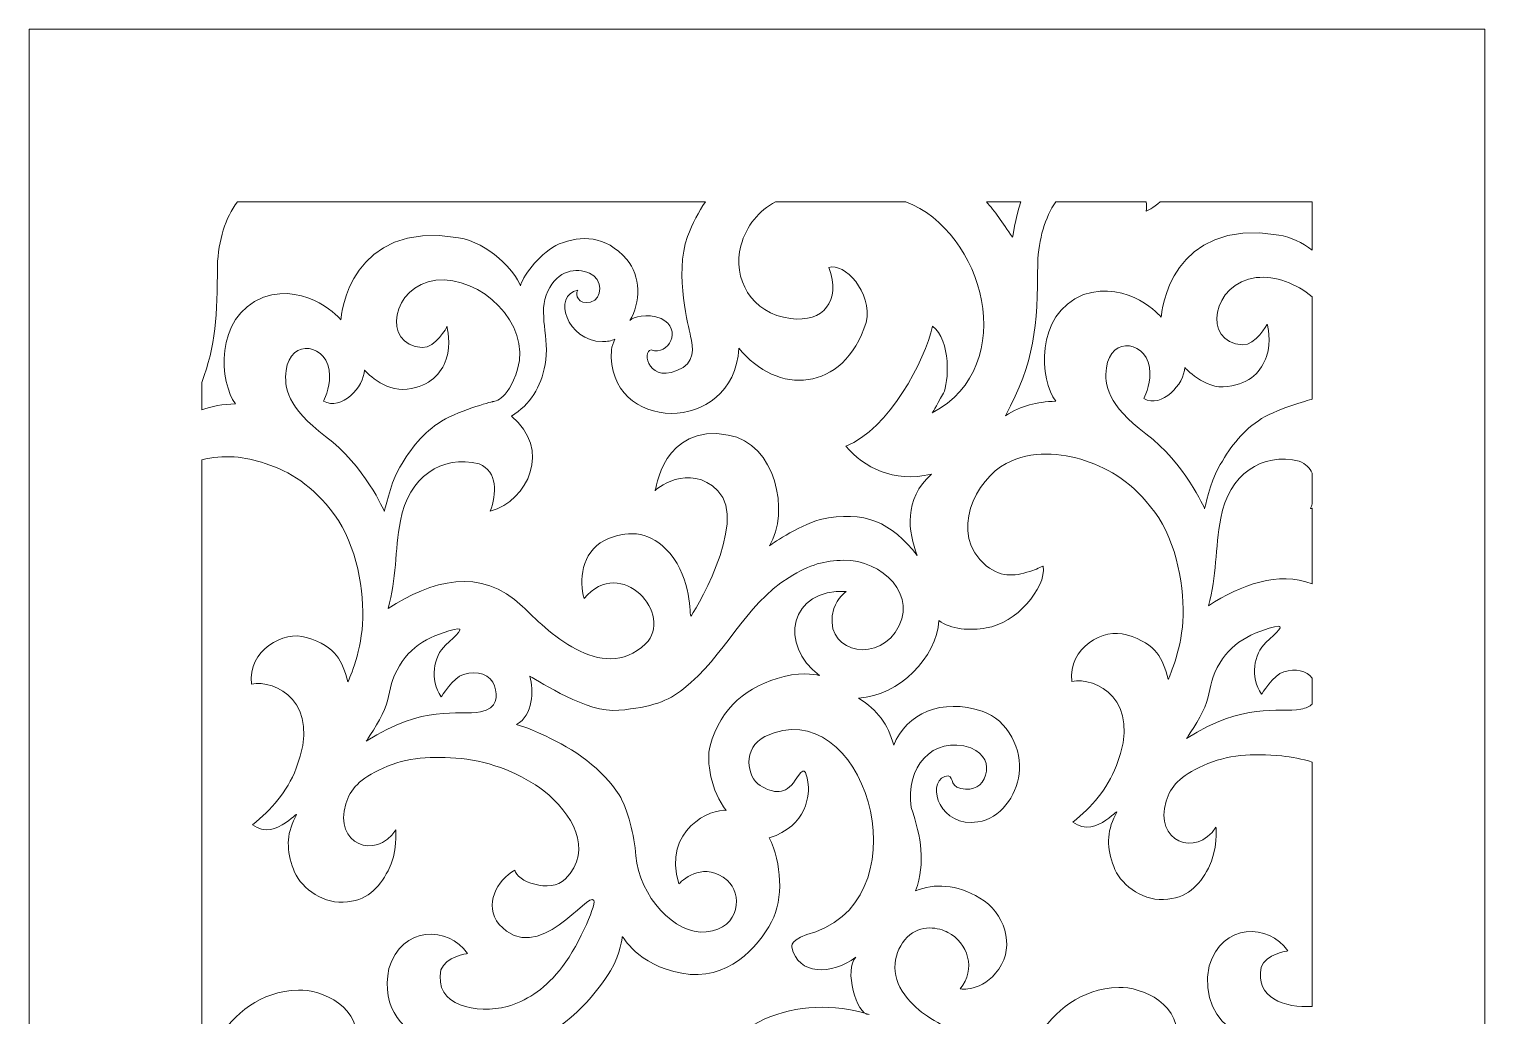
# Model space of a CAD drawing. Header units: centimetres. Extents: x -9.7 to 7.1, y -13.1 to 14.2.
# Drawn here: x 0.1 to 7.09, y 9.43 to 14.17 of the extents above; entities that cross this region are included whole.
import ezdxf

# ---------------------------------------------------------------- set-up
doc = ezdxf.new("R2010")
doc.units = ezdxf.units.CM
doc.header["$MEASUREMENT"] = 0
doc.layers.add('layer 1', color=7, linetype='Continuous')

msp = doc.modelspace()

# ---------------------------------------------------------------- linework, layer by layer
at = {"layer": 'layer 1', "color": 177, "lineweight": 9}
for points, knots in [([(0.09879, 14.17218), (0.09879, 14.17218), (7.09271, 14.17218), (7.09271, 14.17218), (7.09271, 14.17218), (7.09271, 14.17218), (7.09271, -13.09227), (7.09271, -13.09227), (7.09271, -13.09227), (7.09271, -13.09227), (0.09879, -13.09227), (0.09879, -13.09227), (0.09879, -13.09227), (0.09879, -13.09227), (0.09879, 14.17218), (0.09879, 14.17218)], [0, 0, 0, 0, 0.2, 0.2, 0.2, 0.2, 0.4, 0.4, 0.4, 0.4, 0.6, 0.6, 0.6, 0.6, 1, 1, 1, 1]), ([(3.08743, 12.6297), (3.16986, 12.602), (3.24123, 12.72849), (3.13518, 12.78109), (3.13518, 12.78109), (3.06522, 12.80768), (3.0009, 12.78872), (2.98457, 12.77153), (2.98457, 12.77153), (3.03797, 12.85556), (3.03788, 12.98757), (2.97049, 13.06444), (2.97049, 13.06444), (2.86404, 13.18586), (2.752, 13.17858), (2.64535, 13.14034), (2.64535, 13.14034), (2.55813, 13.09887), (2.47888, 12.99833), (2.45882, 12.93851), (2.45882, 12.93851), (2.43541, 13.00777), (2.30432, 13.14611), (2.16181, 13.16954), (2.16181, 13.16954), (1.64365, 13.25473), (1.5963, 12.79895), (1.59712, 12.77428), (1.59712, 12.77428), (1.59693, 12.7745), (1.44206, 12.95646), (1.22408, 12.88322), (1.22408, 12.88322), (0.98229, 12.78697), (1.01658, 12.46692), (1.08991, 12.37079), (1.08991, 12.37079), (1.02806, 12.3682), (0.97807, 12.36078), (0.92858, 12.34177), (0.92858, 12.34177), (0.92858, 12.34177), (0.92858, 12.47404), (0.92858, 12.47404), (0.92858, 12.47404), (0.99402, 12.64758), (1.00305, 12.79927), (1.00329, 13.03295), (1.00329, 13.03295), (1.00845, 13.15815), (1.04169, 13.26473), (1.09944, 13.34239), (1.09944, 13.34239), (1.79927, 13.34239), (2.54981, 13.34239), (3.3479, 13.34239), (3.3479, 13.34239), (3.31441, 13.29415), (3.286, 13.23834), (3.26226, 13.17444), (3.26226, 13.17444), (3.19538, 12.99867), (3.27288, 12.71481), (3.27288, 12.71481), (3.27288, 12.71481), (3.28269, 12.67091), (3.30662, 12.58687), (3.24068, 12.54573), (3.24068, 12.54573), (3.07217, 12.45121), (3.04122, 12.62857), (3.08743, 12.6297)], [0, 0, 0, 0, 0.0526316, 0.0526316, 0.0526316, 0.0526316, 0.1052632, 0.1052632, 0.1052632, 0.1052632, 0.1578947, 0.1578947, 0.1578947, 0.1578947, 0.2105263, 0.2105263, 0.2105263, 0.2105263, 0.2631579, 0.2631579, 0.2631579, 0.2631579, 0.3157895, 0.3157895, 0.3157895, 0.3157895, 0.3684211, 0.3684211, 0.3684211, 0.3684211, 0.4210526, 0.4210526, 0.4210526, 0.4210526, 0.4736842, 0.4736842, 0.4736842, 0.4736842, 0.5263158, 0.5263158, 0.5263158, 0.5263158, 0.5789474, 0.5789474, 0.5789474, 0.5789474, 0.6315789, 0.6315789, 0.6315789, 0.6315789, 0.6842105, 0.6842105, 0.6842105, 0.6842105, 0.7368421, 0.7368421, 0.7368421, 0.7368421, 0.7894737, 0.7894737, 0.7894737, 0.7894737, 0.8421053, 0.8421053, 0.8421053, 0.8421053, 0.8947368, 0.8947368, 0.8947368, 0.8947368, 1, 1, 1, 1]), ([(2.91297, 12.68182), (2.90452, 12.66491), (2.89875, 12.6475), (2.89615, 12.63066), (2.89615, 12.63066), (2.86918, 12.23073), (3.48344, 12.21236), (3.50918, 12.63899), (3.50918, 12.63899), (3.69088, 12.40996), (4.01058, 12.42186), (4.12059, 12.76174), (4.12059, 12.76174), (4.15197, 12.90943), (4.01371, 13.05033), (3.94128, 13.02659), (3.94128, 13.02659), (3.99944, 12.86315), (3.91537, 12.76063), (3.75687, 12.78063), (3.75687, 12.78063), (3.56726, 12.80455), (3.47654, 12.97465), (3.51856, 13.13102), (3.51856, 13.13102), (3.54513, 13.22993), (3.6055, 13.29843), (3.68457, 13.34239), (3.68457, 13.34239), (3.68457, 13.34239), (4.31081, 13.34239), (4.31081, 13.34239), (4.31081, 13.34239), (4.68174, 13.20117), (4.86669, 12.55582), (4.43755, 12.32695), (4.43755, 12.32695), (4.43755, 12.32695), (4.4535, 12.35162), (4.49106, 12.42139), (4.49106, 12.42139), (4.51721, 12.46997), (4.52964, 12.67827), (4.43838, 12.74428), (4.43838, 12.74428), (4.40442, 12.58071), (4.22876, 12.24783), (4.02277, 12.16701), (4.02277, 12.16701), (4.11172, 12.06485), (4.24671, 11.99115), (4.43397, 12.03212), (4.43397, 12.03212), (4.29863, 11.91339), (4.32211, 11.75406), (4.36545, 11.64232), (4.36545, 11.64232), (4.24123, 11.79983), (4.11324, 11.86259), (3.89997, 11.81441), (3.89997, 11.81441), (3.78626, 11.78337), (3.65583, 11.68848), (3.65583, 11.68848), (3.65583, 11.68848), (3.75503, 11.84935), (3.68602, 12.18212), (3.45792, 12.22081), (3.45792, 12.22081), (3.14287, 12.27947), (3.10893, 11.95021), (3.10633, 11.95187), (3.10633, 11.95187), (3.09986, 11.956), (3.27004, 12.09284), (3.40836, 11.95293), (3.40836, 11.95293), (3.55889, 11.80065), (3.27914, 11.34289), (3.27752, 11.34986), (3.27752, 11.34986), (3.27141, 11.37615), (3.27582, 11.55849), (3.15754, 11.67274), (3.15754, 11.67274), (3.07068, 11.76081), (2.96731, 11.76388), (2.86295, 11.71453), (2.86295, 11.71453), (2.74997, 11.65417), (2.74133, 11.51989), (2.76522, 11.43442), (2.76522, 11.43442), (2.94412, 11.64918), (3.20065, 11.35167), (3.06029, 11.21766), (3.06029, 11.21766), (2.84825, 11.01522), (2.5786, 11.29076), (2.46896, 11.39666), (2.46896, 11.39666), (2.26714, 11.5916), (2.03066, 11.52092), (1.8233, 11.38698), (1.8233, 11.38698), (1.86406, 11.52883), (1.85591, 11.6641), (1.88246, 11.80832), (1.88246, 11.80832), (1.9213, 12.01928), (2.08064, 12.12685), (2.26031, 12.08252), (2.26031, 12.08252), (2.35148, 12.04547), (2.34508, 11.93781), (2.31424, 11.85432), (2.31424, 11.85432), (2.49737, 11.90504), (2.6091, 12.15487), (2.41589, 12.31226), (2.41589, 12.31226), (2.50623, 12.36711), (2.5576, 12.45023), (2.57807, 12.55911), (2.57807, 12.55911), (2.60209, 12.68683), (2.5406, 12.80956), (2.59008, 12.91202), (2.59008, 12.91202), (2.63957, 13.01448), (2.72696, 13.02623), (2.79106, 12.99911), (2.79106, 12.99911), (2.85516, 12.972), (2.85615, 12.87354), (2.79648, 12.85975), (2.79648, 12.85975), (2.73681, 12.84595), (2.71929, 12.89464), (2.73492, 12.91703), (2.73492, 12.91703), (2.61101, 12.89469), (2.68209, 12.67155), (2.85283, 12.66972), (2.85283, 12.66972), (2.87525, 12.66948), (2.8954, 12.67367), (2.91332, 12.68138), (2.91332, 12.68138), (2.91332, 12.68138), (2.91297, 12.68182), (2.91297, 12.68182)], [0, 0, 0, 0, 0.025641, 0.025641, 0.025641, 0.025641, 0.0512821, 0.0512821, 0.0512821, 0.0512821, 0.0769231, 0.0769231, 0.0769231, 0.0769231, 0.1025641, 0.1025641, 0.1025641, 0.1025641, 0.1282051, 0.1282051, 0.1282051, 0.1282051, 0.1538462, 0.1538462, 0.1538462, 0.1538462, 0.1794872, 0.1794872, 0.1794872, 0.1794872, 0.2051282, 0.2051282, 0.2051282, 0.2051282, 0.2307692, 0.2307692, 0.2307692, 0.2307692, 0.2564103, 0.2564103, 0.2564103, 0.2564103, 0.2820513, 0.2820513, 0.2820513, 0.2820513, 0.3076923, 0.3076923, 0.3076923, 0.3076923, 0.3333333, 0.3333333, 0.3333333, 0.3333333, 0.3589744, 0.3589744, 0.3589744, 0.3589744, 0.3846154, 0.3846154, 0.3846154, 0.3846154, 0.4102564, 0.4102564, 0.4102564, 0.4102564, 0.4358974, 0.4358974, 0.4358974, 0.4358974, 0.4615385, 0.4615385, 0.4615385, 0.4615385, 0.4871795, 0.4871795, 0.4871795, 0.4871795, 0.5128205, 0.5128205, 0.5128205, 0.5128205, 0.5384615, 0.5384615, 0.5384615, 0.5384615, 0.5641026, 0.5641026, 0.5641026, 0.5641026, 0.5897436, 0.5897436, 0.5897436, 0.5897436, 0.6153846, 0.6153846, 0.6153846, 0.6153846, 0.6410256, 0.6410256, 0.6410256, 0.6410256, 0.6666667, 0.6666667, 0.6666667, 0.6666667, 0.6923077, 0.6923077, 0.6923077, 0.6923077, 0.7179487, 0.7179487, 0.7179487, 0.7179487, 0.7435897, 0.7435897, 0.7435897, 0.7435897, 0.7692308, 0.7692308, 0.7692308, 0.7692308, 0.7948718, 0.7948718, 0.7948718, 0.7948718, 0.8205128, 0.8205128, 0.8205128, 0.8205128, 0.8461538, 0.8461538, 0.8461538, 0.8461538, 0.8717949, 0.8717949, 0.8717949, 0.8717949, 0.8974359, 0.8974359, 0.8974359, 0.8974359, 0.9230769, 0.9230769, 0.9230769, 0.9230769, 0.9487179, 0.9487179, 0.9487179, 0.9487179, 1, 1, 1, 1]), ([(4.86349, 13.34239), (4.83637, 13.25833), (4.82387, 13.1715), (4.82387, 13.1715), (4.82387, 13.1715), (4.77204, 13.24468), (4.73987, 13.29636), (4.69758, 13.34239), (4.69758, 13.34239), (4.69758, 13.34239), (4.86349, 13.34239), (4.86349, 13.34239)], [0, 0, 0, 0, 0.25, 0.25, 0.25, 0.25, 0.5, 0.5, 0.5, 0.5, 1, 1, 1, 1]), ([(6.26293, 13.11008), (6.21557, 13.14472), (6.1601, 13.17274), (6.10278, 13.18216), (6.10278, 13.18216), (5.58462, 13.26736), (5.53726, 12.81158), (5.53808, 12.78691), (5.53808, 12.78691), (5.53789, 12.78712), (5.38302, 12.96909), (5.16505, 12.89584), (5.16505, 12.89584), (4.92326, 12.79959), (4.95754, 12.47954), (5.03088, 12.38342), (5.03088, 12.38342), (4.93631, 12.37945), (4.86946, 12.36421), (4.78973, 12.3135), (4.78973, 12.3135), (4.92847, 12.57302), (4.94393, 12.73851), (4.94426, 13.04558), (4.94426, 13.04558), (4.94914, 13.16411), (4.97919, 13.26598), (5.03139, 13.34239), (5.03139, 13.34239), (5.03139, 13.34239), (5.46615, 13.34239), (5.46615, 13.34239), (5.46615, 13.34239), (5.46837, 13.32766), (5.46841, 13.31255), (5.46596, 13.29743), (5.46596, 13.29743), (5.46596, 13.29743), (5.5015, 13.3131), (5.53299, 13.34239), (5.53299, 13.34239), (5.53299, 13.34239), (6.26293, 13.34239), (6.26293, 13.34239), (6.26293, 13.34239), (6.26293, 13.34239), (6.26293, 13.11008), (6.26293, 13.11008)], [0, 0, 0, 0, 0.0769231, 0.0769231, 0.0769231, 0.0769231, 0.1538462, 0.1538462, 0.1538462, 0.1538462, 0.2307692, 0.2307692, 0.2307692, 0.2307692, 0.3076923, 0.3076923, 0.3076923, 0.3076923, 0.3846154, 0.3846154, 0.3846154, 0.3846154, 0.4615385, 0.4615385, 0.4615385, 0.4615385, 0.5384615, 0.5384615, 0.5384615, 0.5384615, 0.6153846, 0.6153846, 0.6153846, 0.6153846, 0.6923077, 0.6923077, 0.6923077, 0.6923077, 0.7692308, 0.7692308, 0.7692308, 0.7692308, 0.8461538, 0.8461538, 0.8461538, 0.8461538, 1, 1, 1, 1]), ([(1.8054, 11.85416), (1.8054, 11.85416), (1.70983, 12.07457), (1.52348, 12.21402), (1.52348, 12.21402), (1.33712, 12.35346), (1.32383, 12.45075), (1.33344, 12.53064), (1.33344, 12.53064), (1.35247, 12.68864), (1.53953, 12.66333), (1.54259, 12.5064), (1.54259, 12.5064), (1.54377, 12.44585), (1.51363, 12.38411), (1.51363, 12.38411), (1.51363, 12.38411), (1.59843, 12.33367), (1.70809, 12.45337), (1.70984, 12.53339), (1.70984, 12.53339), (1.70984, 12.53339), (1.80301, 12.42543), (1.91531, 12.44118), (1.91531, 12.44118), (2.0276, 12.45692), (2.07774, 12.51582), (2.10263, 12.5858), (2.10263, 12.5858), (2.12753, 12.65577), (2.10644, 12.74181), (2.10644, 12.74181), (2.10644, 12.74181), (2.10644, 12.74181), (2.0513, 12.63756), (1.98698, 12.64135), (1.98698, 12.64135), (1.78933, 12.65298), (1.84179, 12.94202), (2.05344, 12.96481), (2.05344, 12.96481), (2.26846, 12.98797), (2.5106, 12.75576), (2.44571, 12.53789), (2.44571, 12.53789), (2.39772, 12.37674), (2.32404, 12.38114), (2.32404, 12.38114), (2.32404, 12.38114), (2.32404, 12.38114), (2.14885, 12.33519), (2.06344, 12.27699), (2.06344, 12.27699), (1.97803, 12.21879), (1.92264, 12.14241), (1.87071, 12.04908), (1.87071, 12.04908), (1.83483, 11.9846), (1.8054, 11.85416), (1.8054, 11.85416)], [0, 0, 0, 0, 0.0625, 0.0625, 0.0625, 0.0625, 0.125, 0.125, 0.125, 0.125, 0.1875, 0.1875, 0.1875, 0.1875, 0.25, 0.25, 0.25, 0.25, 0.3125, 0.3125, 0.3125, 0.3125, 0.375, 0.375, 0.375, 0.375, 0.4375, 0.4375, 0.4375, 0.4375, 0.5, 0.5, 0.5, 0.5, 0.5625, 0.5625, 0.5625, 0.5625, 0.625, 0.625, 0.625, 0.625, 0.6875, 0.6875, 0.6875, 0.6875, 0.75, 0.75, 0.75, 0.75, 0.8125, 0.8125, 0.8125, 0.8125, 0.875, 0.875, 0.875, 0.875, 1, 1, 1, 1]), ([(5.74637, 11.86678), (5.74637, 11.86678), (5.6508, 12.08719), (5.46444, 12.22664), (5.46444, 12.22664), (5.27808, 12.36609), (5.26479, 12.46338), (5.27441, 12.54326), (5.27441, 12.54326), (5.29344, 12.70126), (5.4805, 12.67595), (5.48356, 12.51902), (5.48356, 12.51902), (5.48474, 12.45847), (5.45459, 12.39674), (5.45459, 12.39674), (5.45459, 12.39674), (5.53939, 12.34629), (5.64906, 12.46599), (5.6508, 12.54602), (5.6508, 12.54602), (5.6508, 12.54602), (5.74398, 12.43806), (5.85627, 12.4538), (5.85627, 12.4538), (5.96857, 12.46955), (6.0187, 12.52845), (6.0436, 12.59842), (6.0436, 12.59842), (6.06849, 12.6684), (6.04741, 12.75443), (6.04741, 12.75443), (6.04741, 12.75443), (6.04741, 12.75443), (5.99227, 12.65019), (5.92795, 12.65397), (5.92795, 12.65397), (5.7303, 12.66561), (5.78276, 12.95464), (5.99441, 12.97744), (5.99441, 12.97744), (6.08796, 12.98751), (6.18663, 12.94923), (6.26293, 12.88484), (6.26293, 12.88484), (6.26293, 12.88484), (6.26293, 12.3932), (6.26293, 12.3932), (6.26293, 12.3932), (6.243, 12.38784), (6.08437, 12.3441), (6.0044, 12.28962), (6.0044, 12.28962), (5.91899, 12.23142), (5.8636, 12.15503), (5.81167, 12.0617), (5.81167, 12.0617), (5.77579, 11.99722), (5.74637, 11.86678), (5.74637, 11.86678)], [0, 0, 0, 0, 0.0625, 0.0625, 0.0625, 0.0625, 0.125, 0.125, 0.125, 0.125, 0.1875, 0.1875, 0.1875, 0.1875, 0.25, 0.25, 0.25, 0.25, 0.3125, 0.3125, 0.3125, 0.3125, 0.375, 0.375, 0.375, 0.375, 0.4375, 0.4375, 0.4375, 0.4375, 0.5, 0.5, 0.5, 0.5, 0.5625, 0.5625, 0.5625, 0.5625, 0.625, 0.625, 0.625, 0.625, 0.6875, 0.6875, 0.6875, 0.6875, 0.75, 0.75, 0.75, 0.75, 0.8125, 0.8125, 0.8125, 0.8125, 0.875, 0.875, 0.875, 0.875, 1, 1, 1, 1]), ([(3.1176, 8.50258), (3.20002, 8.47488), (3.2714, 8.60137), (3.16535, 8.65397), (3.16535, 8.65397), (3.09539, 8.68056), (3.03106, 8.6616), (3.01473, 8.64441), (3.01473, 8.64441), (3.06813, 8.72844), (3.06804, 8.86045), (3.00065, 8.93732), (3.00065, 8.93732), (2.89421, 9.05874), (2.78216, 9.05146), (2.67551, 9.01323), (2.67551, 9.01323), (2.58829, 8.97175), (2.50905, 8.87121), (2.48898, 8.81139), (2.48898, 8.81139), (2.46557, 8.88065), (2.33448, 9.01899), (2.19198, 9.04242), (2.19198, 9.04242), (1.67382, 9.12761), (1.62646, 8.67183), (1.62728, 8.64717), (1.62728, 8.64717), (1.62709, 8.64738), (1.47222, 8.82934), (1.25425, 8.7561), (1.25425, 8.7561), (1.01246, 8.65985), (1.04674, 8.3398), (1.12007, 8.24367), (1.12007, 8.24367), (1.04568, 8.24055), (0.98843, 8.23045), (0.92858, 8.20159), (0.92858, 8.20159), (0.92858, 8.20159), (0.92858, 8.27418), (0.92858, 8.27418), (0.92858, 8.27418), (1.02155, 8.48047), (1.03318, 8.64018), (1.03346, 8.90584), (1.03346, 8.90584), (1.04324, 9.14345), (1.15416, 9.31411), (1.34191, 9.34695), (1.34191, 9.34695), (1.46794, 9.36899), (1.57229, 9.26349), (1.55516, 9.15769), (1.55516, 9.15769), (1.55516, 9.15769), (1.65135, 9.20011), (1.6675, 9.27583), (1.6675, 9.27583), (1.70944, 9.47244), (1.49901, 9.55668), (1.39296, 9.55278), (1.39296, 9.55278), (1.20424, 9.54584), (1.08679, 9.44014), (1.00002, 9.3088), (1.00002, 9.3088), (0.96581, 9.25703), (0.94242, 9.17466), (0.92858, 9.11317), (0.92858, 9.11317), (0.92858, 10.23456), (0.92858, 11.21724), (0.92858, 12.10127), (0.92858, 12.10127), (1.03062, 12.12957), (1.1375, 12.11623), (1.23292, 12.08444), (1.23292, 12.08444), (1.35256, 12.04457), (1.4575, 11.98139), (1.5656, 11.83771), (1.5656, 11.83771), (1.67369, 11.69403), (1.71037, 11.46256), (1.70061, 11.3121), (1.70061, 11.3121), (1.69086, 11.16163), (1.63054, 11.03384), (1.63054, 11.03384), (1.63054, 11.03384), (1.60176, 11.13489), (1.57931, 11.20119), (1.4307, 11.248), (1.4307, 11.248), (1.32207, 11.28223), (1.14796, 11.18633), (1.16699, 11.02369), (1.16699, 11.02369), (1.28117, 11.04627), (1.50745, 10.93816), (1.38204, 10.61927), (1.38204, 10.61927), (1.33563, 10.50127), (1.26388, 10.42156), (1.17216, 10.3475), (1.17216, 10.3475), (1.28843, 10.25877), (1.41203, 10.449), (1.3769, 10.38198), (1.3769, 10.38198), (1.33281, 10.29786), (1.33627, 10.22311), (1.36838, 10.13365), (1.36838, 10.13365), (1.39623, 10.05603), (1.49538, 9.96999), (1.6083, 9.97505), (1.6083, 9.97505), (1.72122, 9.98011), (1.77736, 10.04073), (1.82356, 10.12665), (1.82356, 10.12665), (1.86976, 10.21257), (1.85991, 10.32252), (1.85991, 10.32252), (1.85991, 10.32252), (1.7645, 10.17446), (1.56113, 10.2557), (1.62055, 10.44806), (1.62055, 10.44806), (1.64284, 10.52022), (1.6856, 10.56735), (1.79981, 10.61981), (1.79981, 10.61981), (1.91402, 10.67228), (2.03453, 10.67775), (2.17572, 10.66528), (2.17572, 10.66528), (2.31691, 10.65281), (2.47059, 10.58853), (2.57196, 10.50974), (2.57196, 10.50974), (2.70474, 10.40655), (2.81472, 10.22771), (2.67402, 10.08604), (2.67402, 10.08604), (2.60289, 10.01442), (2.43726, 10.077), (2.43253, 10.12914), (2.43253, 10.12914), (2.34608, 10.08106), (2.28234, 9.96272), (2.35652, 9.86814), (2.35652, 9.86814), (2.54378, 9.658), (2.7879, 10.03543), (2.8121, 9.98309), (2.8121, 9.98309), (2.8243, 9.96064), (2.72763, 9.74303), (2.64666, 9.64639), (2.64666, 9.64639), (2.56512, 9.54906), (2.48552, 9.50097), (2.39604, 9.47379), (2.39604, 9.47379), (2.25335, 9.4365), (2.03963, 9.47414), (2.07753, 9.6502), (2.07753, 9.6502), (2.09812, 9.71306), (2.20452, 9.72849), (2.20452, 9.72849), (2.20452, 9.72849), (2.11491, 9.8624), (1.88789, 9.86226), (1.82755, 9.65694), (1.82755, 9.65694), (1.74641, 9.26346), (2.27135, 9.19859), (2.50853, 9.29921), (2.50853, 9.29921), (2.70887, 9.38421), (2.83685, 9.55678), (2.89158, 9.64549), (2.89158, 9.64549), (2.9463, 9.73421), (2.94473, 9.80298), (2.94858, 9.80886), (2.94858, 9.80886), (2.95242, 9.81473), (3.01615, 9.67288), (3.23483, 9.63332), (3.23483, 9.63332), (3.4535, 9.59376), (3.59897, 9.75642), (3.66594, 9.88115), (3.66594, 9.88115), (3.72481, 9.9908), (3.71354, 10.16435), (3.6548, 10.28463), (3.6548, 10.28463), (3.83758, 10.34104), (3.85069, 10.4961), (3.84008, 10.55269), (3.84008, 10.55269), (3.82946, 10.60928), (3.82446, 10.63234), (3.77927, 10.56128), (3.77927, 10.56128), (3.73409, 10.49021), (3.67551, 10.4966), (3.61071, 10.53596), (3.61071, 10.53596), (3.54591, 10.57531), (3.52505, 10.71875), (3.63392, 10.77183), (3.63392, 10.77183), (4.10361, 10.99556), (4.40352, 10.02461), (3.87819, 9.83305), (3.87819, 9.83305), (3.74676, 9.79774), (3.76309, 9.75836), (3.76309, 9.75836), (3.76309, 9.75836), (3.79327, 9.62174), (3.95319, 9.62555), (4.07027, 9.71035), (4.07027, 9.71035), (4.01331, 9.65482), (4.0719, 9.43273), (4.13414, 9.43515), (4.13414, 9.43515), (3.79127, 9.54274), (3.42341, 9.39991), (3.29243, 9.04732), (3.29243, 9.04732), (3.22554, 8.87155), (3.30304, 8.58769), (3.30304, 8.58769), (3.30304, 8.58769), (3.31285, 8.54379), (3.33678, 8.45975), (3.27084, 8.41861), (3.27084, 8.41861), (3.10234, 8.32409), (3.07139, 8.50145), (3.1176, 8.50258)], [0, 0, 0, 0, 0.015625, 0.015625, 0.015625, 0.015625, 0.03125, 0.03125, 0.03125, 0.03125, 0.046875, 0.046875, 0.046875, 0.046875, 0.0625, 0.0625, 0.0625, 0.0625, 0.078125, 0.078125, 0.078125, 0.078125, 0.09375, 0.09375, 0.09375, 0.09375, 0.109375, 0.109375, 0.109375, 0.109375, 0.125, 0.125, 0.125, 0.125, 0.140625, 0.140625, 0.140625, 0.140625, 0.15625, 0.15625, 0.15625, 0.15625, 0.171875, 0.171875, 0.171875, 0.171875, 0.1875, 0.1875, 0.1875, 0.1875, 0.203125, 0.203125, 0.203125, 0.203125, 0.21875, 0.21875, 0.21875, 0.21875, 0.234375, 0.234375, 0.234375, 0.234375, 0.25, 0.25, 0.25, 0.25, 0.265625, 0.265625, 0.265625, 0.265625, 0.28125, 0.28125, 0.28125, 0.28125, 0.296875, 0.296875, 0.296875, 0.296875, 0.3125, 0.3125, 0.3125, 0.3125, 0.328125, 0.328125, 0.328125, 0.328125, 0.34375, 0.34375, 0.34375, 0.34375, 0.359375, 0.359375, 0.359375, 0.359375, 0.375, 0.375, 0.375, 0.375, 0.390625, 0.390625, 0.390625, 0.390625, 0.40625, 0.40625, 0.40625, 0.40625, 0.421875, 0.421875, 0.421875, 0.421875, 0.4375, 0.4375, 0.4375, 0.4375, 0.453125, 0.453125, 0.453125, 0.453125, 0.46875, 0.46875, 0.46875, 0.46875, 0.484375, 0.484375, 0.484375, 0.484375, 0.5, 0.5, 0.5, 0.5, 0.515625, 0.515625, 0.515625, 0.515625, 0.53125, 0.53125, 0.53125, 0.53125, 0.546875, 0.546875, 0.546875, 0.546875, 0.5625, 0.5625, 0.5625, 0.5625, 0.578125, 0.578125, 0.578125, 0.578125, 0.59375, 0.59375, 0.59375, 0.59375, 0.609375, 0.609375, 0.609375, 0.609375, 0.625, 0.625, 0.625, 0.625, 0.640625, 0.640625, 0.640625, 0.640625, 0.65625, 0.65625, 0.65625, 0.65625, 0.671875, 0.671875, 0.671875, 0.671875, 0.6875, 0.6875, 0.6875, 0.6875, 0.703125, 0.703125, 0.703125, 0.703125, 0.71875, 0.71875, 0.71875, 0.71875, 0.734375, 0.734375, 0.734375, 0.734375, 0.75, 0.75, 0.75, 0.75, 0.765625, 0.765625, 0.765625, 0.765625, 0.78125, 0.78125, 0.78125, 0.78125, 0.796875, 0.796875, 0.796875, 0.796875, 0.8125, 0.8125, 0.8125, 0.8125, 0.828125, 0.828125, 0.828125, 0.828125, 0.84375, 0.84375, 0.84375, 0.84375, 0.859375, 0.859375, 0.859375, 0.859375, 0.875, 0.875, 0.875, 0.875, 0.890625, 0.890625, 0.890625, 0.890625, 0.90625, 0.90625, 0.90625, 0.90625, 0.921875, 0.921875, 0.921875, 0.921875, 0.9375, 0.9375, 0.9375, 0.9375, 0.953125, 0.953125, 0.953125, 0.953125, 0.96875, 0.96875, 0.96875, 0.96875, 1, 1, 1, 1]), ([(6.26293, 9.00337), (6.22286, 9.02832), (6.17849, 9.04756), (6.13294, 9.05504), (6.13294, 9.05504), (5.61478, 9.14024), (5.56743, 8.68446), (5.56825, 8.65979), (5.56825, 8.65979), (5.56806, 8.66), (5.41319, 8.84197), (5.19521, 8.76872), (5.19521, 8.76872), (4.95343, 8.67247), (4.98771, 8.35242), (5.06104, 8.2563), (5.06104, 8.2563), (4.96648, 8.25233), (4.89962, 8.23709), (4.8199, 8.18638), (4.8199, 8.18638), (4.95864, 8.4459), (4.9741, 8.6114), (4.97442, 8.91846), (4.97442, 8.91846), (4.98421, 9.15608), (5.09513, 9.32674), (5.28288, 9.35957), (5.28288, 9.35957), (5.40891, 9.38161), (5.51326, 9.27611), (5.49613, 9.17031), (5.49613, 9.17031), (5.49613, 9.17031), (5.59232, 9.21273), (5.60847, 9.28846), (5.60847, 9.28846), (5.65041, 9.48506), (5.43998, 9.5693), (5.33393, 9.5654), (5.33393, 9.5654), (5.1452, 9.55846), (5.02776, 9.45277), (4.94098, 9.32142), (4.94098, 9.32142), (4.88079, 9.23031), (4.85403, 9.04439), (4.85403, 9.04439), (4.85403, 9.04439), (4.75677, 9.18173), (4.72872, 9.24334), (4.57311, 9.33402), (4.57311, 9.33402), (4.43266, 9.41587), (4.38033, 9.43364), (4.30558, 9.5292), (4.30558, 9.5292), (4.23082, 9.62476), (4.25302, 9.74236), (4.31743, 9.80698), (4.31743, 9.80698), (4.38185, 9.8716), (4.47067, 9.8526), (4.51327, 9.8301), (4.51327, 9.8301), (4.60662, 9.78079), (4.6517, 9.65302), (4.57126, 9.55858), (4.57126, 9.55858), (4.57126, 9.55858), (4.67738, 9.54044), (4.75764, 9.65377), (4.75764, 9.65377), (4.8379, 9.76711), (4.78264, 9.92594), (4.66676, 9.99513), (4.66676, 9.99513), (4.55358, 10.06269), (4.44726, 10.06575), (4.35791, 10.03024), (4.35791, 10.03024), (4.40546, 10.16866), (4.38594, 10.2835), (4.33707, 10.43014), (4.33707, 10.43014), (4.30595, 10.61941), (4.43684, 10.77938), (4.62357, 10.71715), (4.62357, 10.71715), (4.6914, 10.68726), (4.70939, 10.63754), (4.69416, 10.58597), (4.69416, 10.58597), (4.67894, 10.5344), (4.63755, 10.50957), (4.57513, 10.52115), (4.57513, 10.52115), (4.51272, 10.53272), (4.54984, 10.59346), (4.49839, 10.58014), (4.49839, 10.58014), (4.40502, 10.53963), (4.47932, 10.33098), (4.65713, 10.36081), (4.65713, 10.36081), (4.7671, 10.37927), (4.83942, 10.48311), (4.85555, 10.59226), (4.85555, 10.59226), (4.87167, 10.70142), (4.80282, 10.85371), (4.67744, 10.89294), (4.67744, 10.89294), (4.48462, 10.95779), (4.31366, 10.88472), (4.25239, 10.72928), (4.25239, 10.72928), (4.22454, 10.83415), (4.17599, 10.89596), (4.08378, 10.95591), (4.08378, 10.95591), (4.28061, 10.96947), (4.45804, 11.1512), (4.46957, 11.32869), (4.46957, 11.32869), (4.52576, 11.28553), (4.62227, 11.27996), (4.69738, 11.29348), (4.69738, 11.29348), (4.83824, 11.314), (4.98584, 11.48377), (4.97108, 11.59107), (4.97108, 11.59107), (4.97015, 11.59234), (4.94545, 11.57813), (4.92031, 11.5698), (4.92031, 11.5698), (4.84254, 11.54401), (4.77797, 11.53062), (4.69738, 11.5915), (4.69738, 11.5915), (4.51243, 11.74781), (4.64977, 12.00991), (4.79305, 12.08394), (4.79305, 12.08394), (4.91659, 12.14777), (5.05425, 12.13693), (5.17389, 12.09706), (5.17389, 12.09706), (5.29353, 12.05719), (5.39847, 11.99401), (5.50657, 11.85034), (5.50657, 11.85034), (5.61466, 11.70666), (5.65133, 11.47518), (5.64158, 11.32472), (5.64158, 11.32472), (5.63182, 11.17426), (5.57151, 11.04647), (5.57151, 11.04647), (5.57151, 11.04647), (5.54272, 11.14751), (5.52028, 11.21381), (5.37167, 11.26063), (5.37167, 11.26063), (5.26304, 11.29485), (5.08892, 11.19895), (5.10796, 11.03631), (5.10796, 11.03631), (5.22213, 11.0589), (5.44841, 10.95078), (5.32301, 10.6319), (5.32301, 10.6319), (5.2766, 10.51389), (5.20484, 10.43418), (5.11313, 10.36013), (5.11313, 10.36013), (5.2294, 10.2714), (5.35299, 10.46162), (5.31786, 10.3946), (5.31786, 10.3946), (5.27377, 10.31048), (5.27724, 10.23573), (5.30934, 10.14627), (5.30934, 10.14627), (5.33719, 10.06865), (5.43635, 9.98261), (5.54926, 9.98767), (5.54926, 9.98767), (5.66218, 9.99273), (5.71832, 10.05335), (5.76452, 10.13927), (5.76452, 10.13927), (5.81073, 10.22519), (5.80087, 10.33514), (5.80087, 10.33514), (5.80087, 10.33514), (5.70547, 10.18708), (5.5021, 10.26832), (5.56152, 10.46068), (5.56152, 10.46068), (5.58381, 10.53284), (5.62657, 10.57997), (5.74078, 10.63244), (5.74078, 10.63244), (5.85499, 10.6849), (5.9755, 10.69037), (6.11669, 10.67791), (6.11669, 10.67791), (6.16483, 10.67365), (6.21444, 10.66337), (6.26293, 10.64854), (6.26293, 10.64854), (6.26293, 10.64854), (6.26293, 9.47443), (6.26293, 9.47443), (6.26293, 9.47443), (6.1313, 9.4651), (5.98678, 9.51548), (6.0185, 9.66283), (6.0185, 9.66283), (6.03908, 9.72568), (6.14549, 9.74111), (6.14549, 9.74111), (6.14549, 9.74111), (6.05588, 9.87503), (5.82886, 9.87489), (5.76852, 9.66956), (5.76852, 9.66956), (5.70504, 9.36174), (6.0125, 9.25503), (6.26293, 9.27134), (6.26293, 9.27134), (6.26293, 9.27134), (6.26293, 9.00337), (6.26293, 9.00337)], [0, 0, 0, 0, 0.0166667, 0.0166667, 0.0166667, 0.0166667, 0.0333333, 0.0333333, 0.0333333, 0.0333333, 0.05, 0.05, 0.05, 0.05, 0.0666667, 0.0666667, 0.0666667, 0.0666667, 0.0833333, 0.0833333, 0.0833333, 0.0833333, 0.1, 0.1, 0.1, 0.1, 0.1166667, 0.1166667, 0.1166667, 0.1166667, 0.1333333, 0.1333333, 0.1333333, 0.1333333, 0.15, 0.15, 0.15, 0.15, 0.1666667, 0.1666667, 0.1666667, 0.1666667, 0.1833333, 0.1833333, 0.1833333, 0.1833333, 0.2, 0.2, 0.2, 0.2, 0.2166667, 0.2166667, 0.2166667, 0.2166667, 0.2333333, 0.2333333, 0.2333333, 0.2333333, 0.25, 0.25, 0.25, 0.25, 0.2666667, 0.2666667, 0.2666667, 0.2666667, 0.2833333, 0.2833333, 0.2833333, 0.2833333, 0.3, 0.3, 0.3, 0.3, 0.3166667, 0.3166667, 0.3166667, 0.3166667, 0.3333333, 0.3333333, 0.3333333, 0.3333333, 0.35, 0.35, 0.35, 0.35, 0.3666667, 0.3666667, 0.3666667, 0.3666667, 0.3833333, 0.3833333, 0.3833333, 0.3833333, 0.4, 0.4, 0.4, 0.4, 0.4166667, 0.4166667, 0.4166667, 0.4166667, 0.4333333, 0.4333333, 0.4333333, 0.4333333, 0.45, 0.45, 0.45, 0.45, 0.4666667, 0.4666667, 0.4666667, 0.4666667, 0.4833333, 0.4833333, 0.4833333, 0.4833333, 0.5, 0.5, 0.5, 0.5, 0.5166667, 0.5166667, 0.5166667, 0.5166667, 0.5333333, 0.5333333, 0.5333333, 0.5333333, 0.55, 0.55, 0.55, 0.55, 0.5666667, 0.5666667, 0.5666667, 0.5666667, 0.5833333, 0.5833333, 0.5833333, 0.5833333, 0.6, 0.6, 0.6, 0.6, 0.6166667, 0.6166667, 0.6166667, 0.6166667, 0.6333333, 0.6333333, 0.6333333, 0.6333333, 0.65, 0.65, 0.65, 0.65, 0.6666667, 0.6666667, 0.6666667, 0.6666667, 0.6833333, 0.6833333, 0.6833333, 0.6833333, 0.7, 0.7, 0.7, 0.7, 0.7166667, 0.7166667, 0.7166667, 0.7166667, 0.7333333, 0.7333333, 0.7333333, 0.7333333, 0.75, 0.75, 0.75, 0.75, 0.7666667, 0.7666667, 0.7666667, 0.7666667, 0.7833333, 0.7833333, 0.7833333, 0.7833333, 0.8, 0.8, 0.8, 0.8, 0.8166667, 0.8166667, 0.8166667, 0.8166667, 0.8333333, 0.8333333, 0.8333333, 0.8333333, 0.85, 0.85, 0.85, 0.85, 0.8666667, 0.8666667, 0.8666667, 0.8666667, 0.8833333, 0.8833333, 0.8833333, 0.8833333, 0.9, 0.9, 0.9, 0.9, 0.9166667, 0.9166667, 0.9166667, 0.9166667, 0.9333333, 0.9333333, 0.9333333, 0.9333333, 0.95, 0.95, 0.95, 0.95, 0.9666667, 0.9666667, 0.9666667, 0.9666667, 1, 1, 1, 1]), ([(6.26293, 11.50526), (6.09871, 11.56756), (5.92296, 11.5021), (5.76426, 11.3996), (5.76426, 11.3996), (5.80502, 11.54146), (5.79687, 11.67672), (5.82343, 11.82095), (5.82343, 11.82095), (5.86227, 12.0319), (6.0216, 12.13947), (6.20127, 12.09515), (6.20127, 12.09515), (6.23194, 12.08268), (6.25155, 12.06223), (6.26293, 12.0374), (6.26293, 12.0374), (6.26293, 12.0374), (6.26293, 11.89015), (6.26293, 11.89015), (6.26293, 11.89015), (6.26059, 11.88226), (6.258, 11.87451), (6.25521, 11.86695), (6.25521, 11.86695), (6.2578, 11.86767), (6.26037, 11.86844), (6.26293, 11.86923), (6.26293, 11.86923), (6.26293, 11.86923), (6.26293, 11.50526), (6.26293, 11.50526)], [0, 0, 0, 0, 0.1111111, 0.1111111, 0.1111111, 0.1111111, 0.2222222, 0.2222222, 0.2222222, 0.2222222, 0.3333333, 0.3333333, 0.3333333, 0.3333333, 0.4444444, 0.4444444, 0.4444444, 0.4444444, 0.5555556, 0.5555556, 0.5555556, 0.5555556, 0.6666667, 0.6666667, 0.6666667, 0.6666667, 0.7777778, 0.7777778, 0.7777778, 0.7777778, 1, 1, 1, 1]), ([(2.504, 11.06138), (2.55951, 11.03393), (2.77534, 10.88324), (2.93257, 10.8977), (2.93257, 10.8977), (3.0923, 10.91238), (3.16776, 10.94177), (3.24188, 11), (3.24188, 11), (3.44259, 11.15768), (3.53207, 11.40062), (3.7496, 11.53619), (3.7496, 11.53619), (3.85279, 11.60049), (3.92142, 11.61678), (4.01247, 11.61896), (4.01247, 11.61896), (4.19286, 11.62326), (4.38146, 11.44694), (4.25992, 11.27238), (4.25992, 11.27238), (4.15195, 11.11731), (3.90493, 11.19056), (3.96525, 11.38634), (3.96525, 11.38634), (3.98129, 11.43839), (4.02364, 11.46843), (4.02364, 11.46843), (4.02364, 11.46843), (3.7531, 11.48527), (3.69802, 11.20942), (3.89596, 11.06472), (3.89596, 11.06472), (3.89596, 11.06472), (3.82559, 11.08537), (3.72616, 11.05988), (3.72616, 11.05988), (3.54714, 11.01398), (3.42304, 10.91383), (3.37023, 10.7266), (3.37023, 10.7266), (3.35004, 10.65499), (3.37588, 10.50505), (3.44785, 10.41664), (3.44785, 10.41664), (3.38023, 10.42661), (3.13991, 10.32527), (3.21961, 10.06272), (3.21961, 10.06272), (3.24955, 10.09218), (3.34392, 10.17095), (3.45331, 10.07961), (3.45331, 10.07961), (3.52417, 10.02045), (3.52143, 9.84982), (3.35122, 9.8322), (3.35122, 9.8322), (3.20136, 9.81668), (3.02927, 10.00494), (3.01434, 10.1988), (3.01434, 10.1988), (3.00704, 10.29369), (2.97462, 10.42344), (2.93311, 10.49119), (2.93311, 10.49119), (2.85836, 10.61319), (2.71111, 10.71486), (2.57923, 10.77414), (2.57923, 10.77414), (2.48519, 10.82014), (2.44098, 10.82892), (2.44098, 10.82892), (2.44098, 10.82892), (2.51954, 10.87384), (2.52387, 10.99271), (2.504, 11.06138)], [0, 0, 0, 0, 0.05, 0.05, 0.05, 0.05, 0.1, 0.1, 0.1, 0.1, 0.15, 0.15, 0.15, 0.15, 0.2, 0.2, 0.2, 0.2, 0.25, 0.25, 0.25, 0.25, 0.3, 0.3, 0.3, 0.3, 0.35, 0.35, 0.35, 0.35, 0.4, 0.4, 0.4, 0.4, 0.45, 0.45, 0.45, 0.45, 0.5, 0.5, 0.5, 0.5, 0.55, 0.55, 0.55, 0.55, 0.6, 0.6, 0.6, 0.6, 0.65, 0.65, 0.65, 0.65, 0.7, 0.7, 0.7, 0.7, 0.75, 0.75, 0.75, 0.75, 0.8, 0.8, 0.8, 0.8, 0.85, 0.85, 0.85, 0.85, 0.9, 0.9, 0.9, 0.9, 1, 1, 1, 1]), ([(1.71813, 10.74872), (1.71813, 10.74872), (1.78191, 10.84246), (1.80643, 10.90069), (1.80643, 10.90069), (1.83094, 10.95892), (1.83021, 11.01238), (1.85461, 11.06613), (1.85461, 11.06613), (1.91447, 11.19797), (2.00738, 11.2503), (2.14039, 11.28635), (2.14039, 11.28635), (2.20243, 11.30317), (2.15039, 11.25702), (2.09979, 11.21091), (2.09979, 11.21091), (2.03986, 11.15629), (2.02371, 11.04457), (2.07841, 10.96237), (2.07841, 10.96237), (2.07952, 10.96069), (2.13603, 11.05516), (2.18587, 11.0704), (2.18587, 11.0704), (2.2532, 11.09097), (2.31812, 11.06942), (2.33495, 11.01444), (2.33495, 11.01444), (2.34958, 10.96661), (2.35088, 10.90501), (2.26787, 10.89054), (2.26787, 10.89054), (2.15639, 10.87111), (1.9948, 10.92758), (1.71813, 10.74872)], [0, 0, 0, 0, 0.1, 0.1, 0.1, 0.1, 0.2, 0.2, 0.2, 0.2, 0.3, 0.3, 0.3, 0.3, 0.4, 0.4, 0.4, 0.4, 0.5, 0.5, 0.5, 0.5, 0.6, 0.6, 0.6, 0.6, 0.7, 0.7, 0.7, 0.7, 0.8, 0.8, 0.8, 0.8, 1, 1, 1, 1]), ([(5.6591, 10.76134), (5.6591, 10.76134), (5.72287, 10.85509), (5.74739, 10.91331), (5.74739, 10.91331), (5.77191, 10.97154), (5.77117, 11.02501), (5.79557, 11.07875), (5.79557, 11.07875), (5.85544, 11.2106), (5.94835, 11.26293), (6.08135, 11.29897), (6.08135, 11.29897), (6.1434, 11.31579), (6.09135, 11.26964), (6.04076, 11.22353), (6.04076, 11.22353), (5.98083, 11.16892), (5.96468, 11.05719), (6.01937, 10.97499), (6.01937, 10.97499), (6.02049, 10.97332), (6.07699, 11.06779), (6.12684, 11.08302), (6.12684, 11.08302), (6.1824, 11.1), (6.23632, 11.08828), (6.26293, 11.05277), (6.26293, 11.05277), (6.26293, 11.05277), (6.26293, 10.9275), (6.26293, 10.9275), (6.26293, 10.9275), (6.25128, 10.91621), (6.23391, 10.90754), (6.20884, 10.90317), (6.20884, 10.90317), (6.09735, 10.88374), (5.93577, 10.9402), (5.6591, 10.76134)], [0, 0, 0, 0, 0.0909091, 0.0909091, 0.0909091, 0.0909091, 0.1818182, 0.1818182, 0.1818182, 0.1818182, 0.2727273, 0.2727273, 0.2727273, 0.2727273, 0.3636364, 0.3636364, 0.3636364, 0.3636364, 0.4545455, 0.4545455, 0.4545455, 0.4545455, 0.5454545, 0.5454545, 0.5454545, 0.5454545, 0.6363636, 0.6363636, 0.6363636, 0.6363636, 0.7272727, 0.7272727, 0.7272727, 0.7272727, 0.8181818, 0.8181818, 0.8181818, 0.8181818, 1, 1, 1, 1])]:
    msp.add_open_spline(points, degree=3, knots=knots, dxfattribs=at)

doc.saveas('drawing.dxf')
